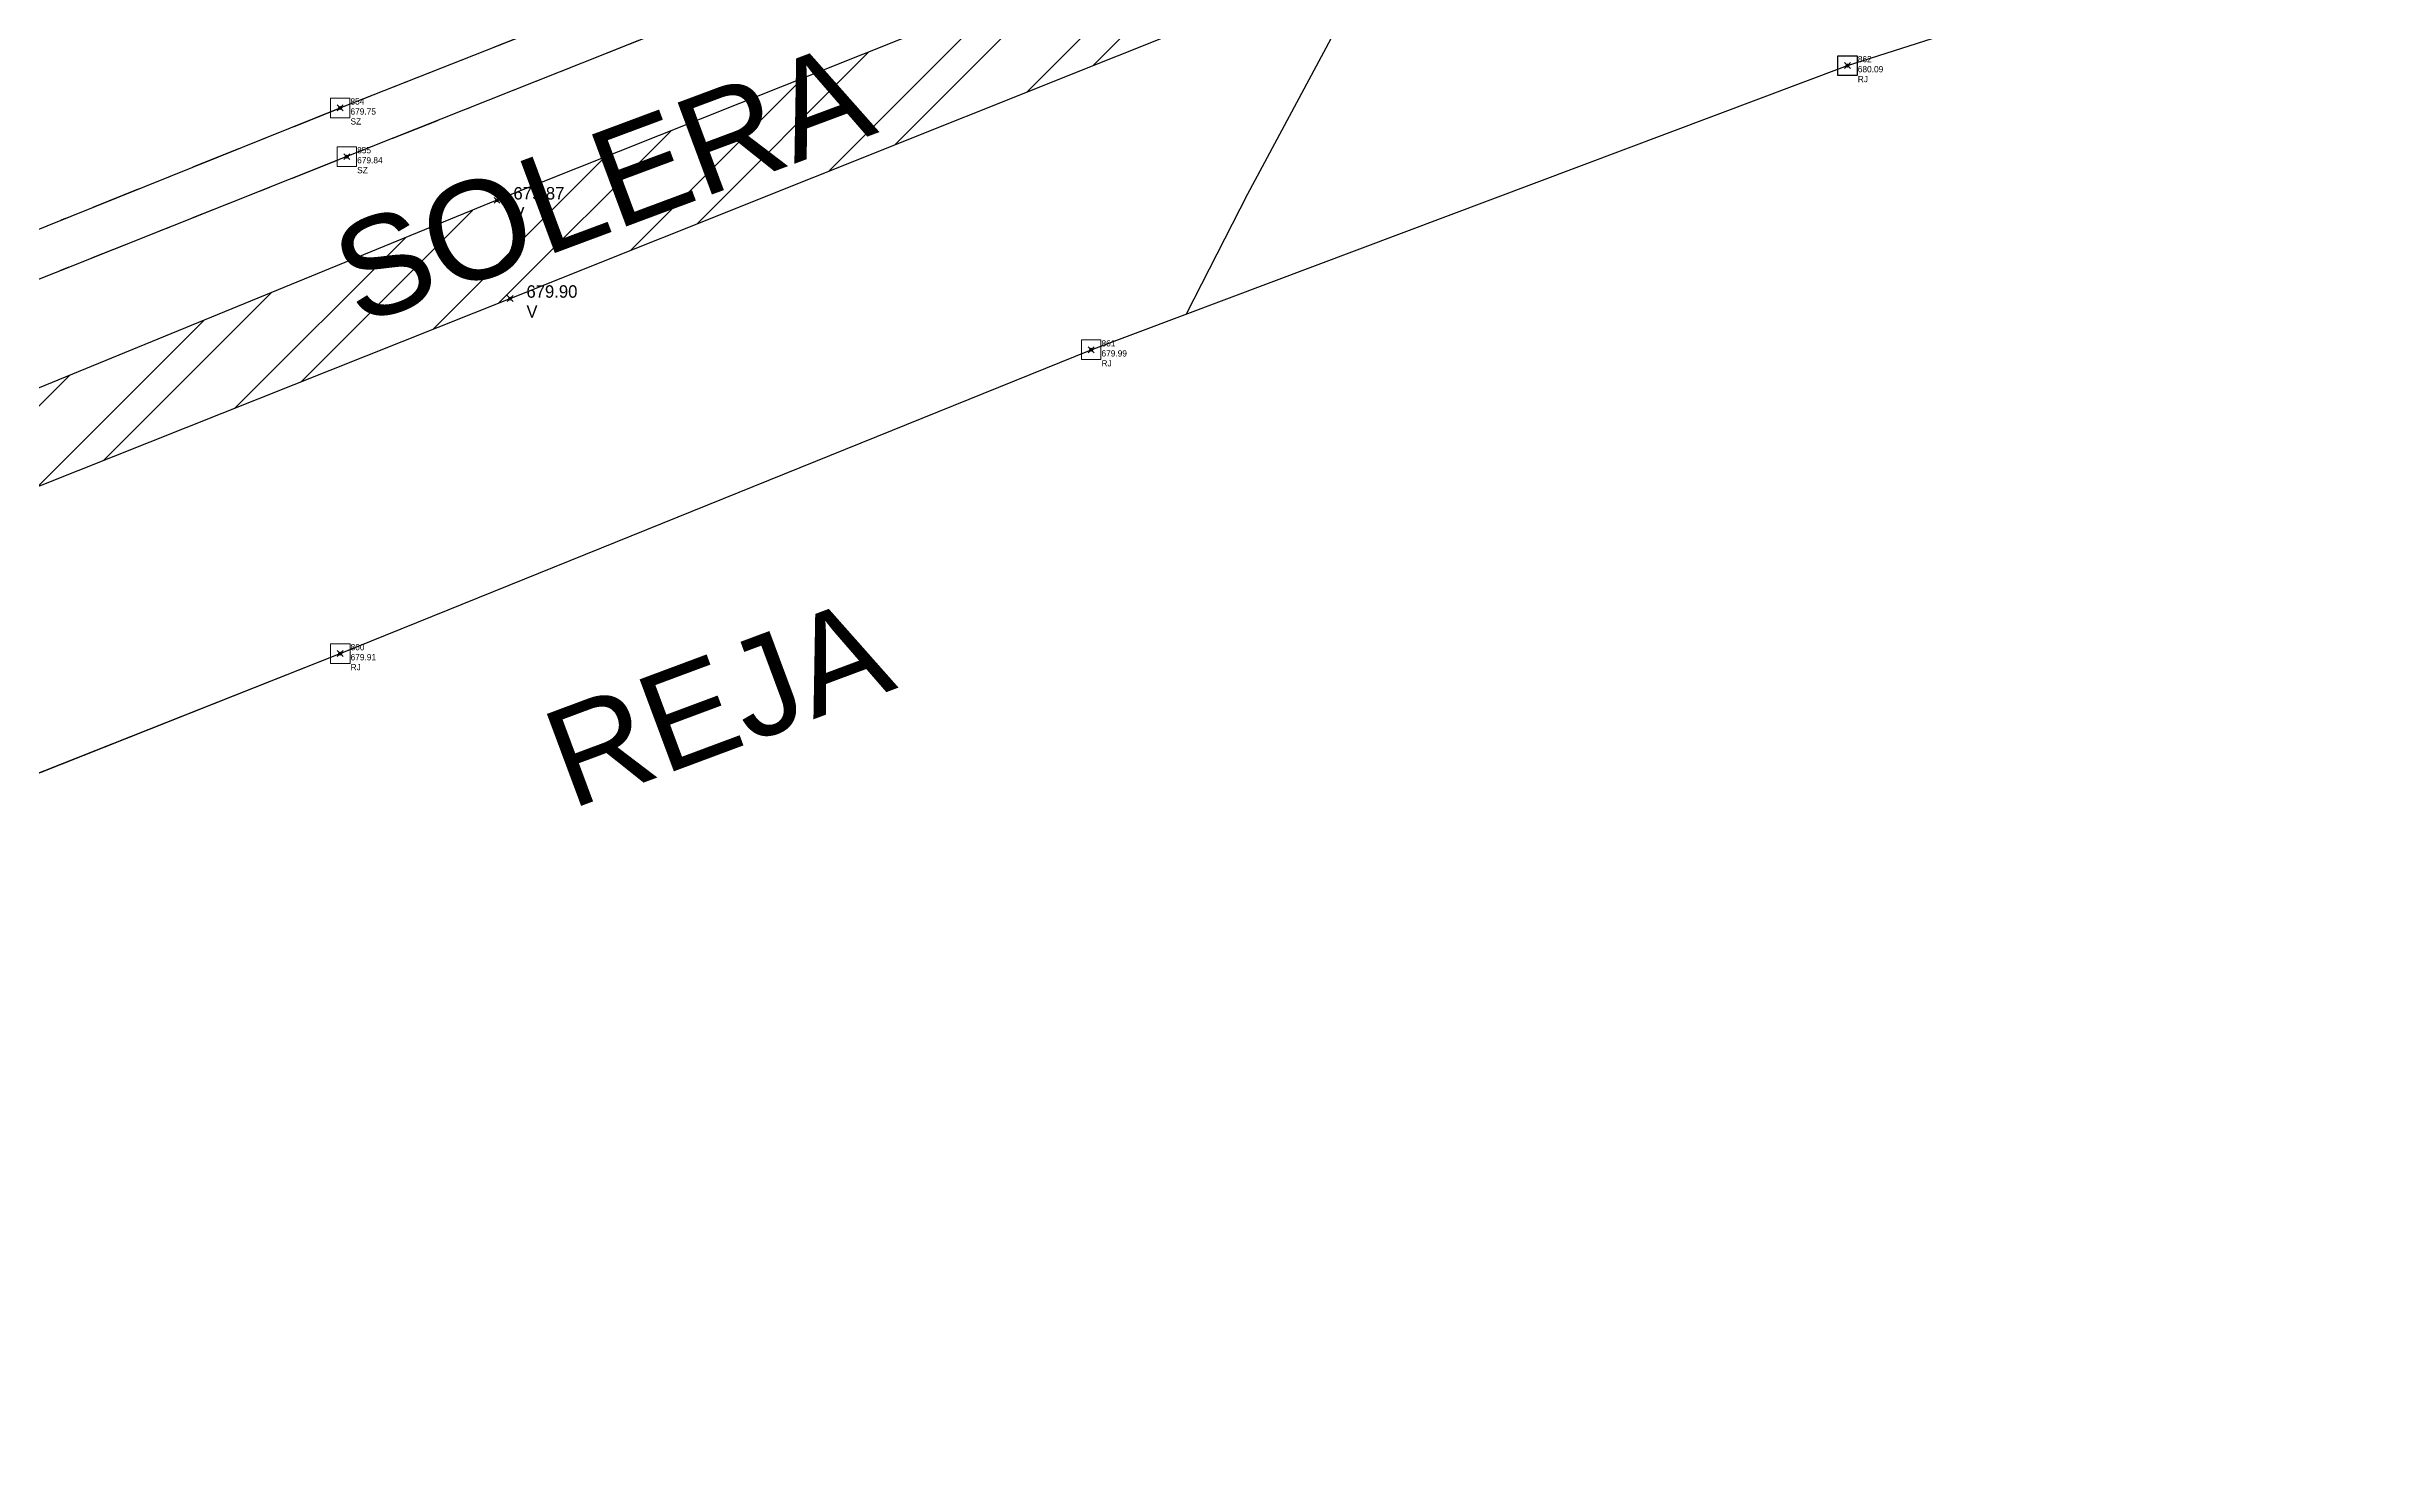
# Model space of a CAD drawing. Extents: x 350769 to 354978, y 6304672 to 6307963.
# Drawn here: x 352644.53 to 352668.29, y 6305570.64 to 6305585.09 of the extents above; entities that cross this region are included whole.
import ezdxf

# ---------------------------------------------------------------- set-up
doc = ezdxf.new("R2010")
doc.units = 0
doc.header["$PDMODE"] = 35
doc.header["$PDSIZE"] = 0.03
doc.linetypes.add('CONTINUOS', pattern=[0])
doc.linetypes.add('JPG_DASHDOT', pattern=[1, 0.5, -0.25, 0, -0.25])
doc.layers.get('0').update_dxf_attribs({"linetype": 'CONTINUOUS'})
doc.layers.add('0_ASD_TOPOGRAFIA_ELEMENTOS', color=9, linetype='CONTINUOS', lineweight=5, true_color=0xbdbdbd)
for name, color, linetype in [('1-PAVIMENTO', 161, 'CONTINUOUS'), ('1-REJA', 252, 'FENCELINE1'), ('1-SOLERA', 212, 'CONTINUOUS'), ('1-TEXTOS', 7, 'CONTINUOUS'), ('1-VEREDA', 251, 'CONTINUOUS'), ('2-ACHURADO VEREDA', 252, 'CONTINUOUS'), ('C-TINN', 5, 'CONTINUOUS'), ('C-TOPO - BORDE - 3', 7, 'CONTINUOUS'), ('C-TOPO-MAJR', 9, 'CONTINUOUS'), ('TOP-URB-SOLERAS', 2, 'JPG_DASHDOT'), ('V-NODE - 2013', 4, 'CONTINUOUS'), ('V-NODE DIC 2005', 4, 'CONTINUOUS'), ('V-NODE-TEXT 2013', 2, 'CONTINUOUS'), ('V-NODE-TEXT DIC 2005', 2, 'CONTINUOUS')]:
    doc.layers.add(name, color=color, linetype=linetype)
doc.styles.add('A', font='arial.ttf', dxfattribs={"height": 2})
doc.linetypes.add('FENCELINE1', pattern='A,6.35,-2.54,[133,ltypeshp.shx,S=2.54,R=0,X=-2.54,Y=0],-2.54,25.4', length=36.83)

# ---------------------------------------------------------------- blocks, each defined once
blk = doc.blocks.new('*U215', base_point=(352647.518, 6305584.464))
at = {"layer": 'V-NODE - 2013', "lineweight": -2}
blk.add_point((352647.518, 6305584.464), dxfattribs=at)
at = {"layer": 'V-NODE-TEXT 2013', "linetype": 'ByBlock', "char_height": 0.0635}
for s, insert, attachment_point in [('854', (352647.623, 6305584.497), 7), ('679.75', (352647.623, 6305584.459), 1), ('SZ', (352647.623, 6305584.358), 1)]:
    blk.add_mtext(s, dxfattribs=dict(at, insert=insert, attachment_point=attachment_point))
blk = doc.blocks.new('*U216', base_point=(352647.586, 6305583.967))
at = {"layer": 'V-NODE - 2013', "lineweight": -2}
blk.add_point((352647.586, 6305583.967), dxfattribs=at)
at = {"layer": 'V-NODE-TEXT 2013', "linetype": 'ByBlock', "char_height": 0.0635}
for s, insert, attachment_point in [('855', (352647.691, 6305584), 7), ('SZ', (352647.691, 6305583.861), 1), ('679.84', (352647.691, 6305583.962), 1)]:
    blk.add_mtext(s, dxfattribs=dict(at, insert=insert, attachment_point=attachment_point))
blk = doc.blocks.new('*U292', base_point=(352647.519, 6305578.903))
at = {"layer": 'V-NODE - 2013', "lineweight": -2}
blk.add_point((352647.519, 6305578.903), dxfattribs=at)
at = {"layer": 'V-NODE-TEXT 2013', "linetype": 'ByBlock', "char_height": 0.0635}
for s, insert, attachment_point in [('860', (352647.624, 6305578.936), 7), ('679.91', (352647.624, 6305578.898), 1), ('RJ', (352647.624, 6305578.797), 1)]:
    blk.add_mtext(s, dxfattribs=dict(at, insert=insert, attachment_point=attachment_point))
blk = doc.blocks.new('*U293', base_point=(352655.174, 6305581.999))
at = {"layer": 'V-NODE - 2013', "lineweight": -2}
blk.add_point((352655.174, 6305581.999), dxfattribs=at)
at = {"layer": 'V-NODE-TEXT 2013', "linetype": 'ByBlock', "char_height": 0.0635}
for s, insert, attachment_point in [('861', (352655.279, 6305582.032), 7), ('679.99', (352655.279, 6305581.994), 1), ('RJ', (352655.279, 6305581.893), 1)]:
    blk.add_mtext(s, dxfattribs=dict(at, insert=insert, attachment_point=attachment_point))
blk = doc.blocks.new('*U294', base_point=(352662.884, 6305584.895))
at = {"layer": 'V-NODE - 2013', "lineweight": -2}
blk.add_point((352662.884, 6305584.895), dxfattribs=at)
at = {"layer": 'V-NODE-TEXT 2013', "linetype": 'ByBlock', "char_height": 0.0635}
for s, insert, attachment_point in [('862', (352662.989, 6305584.928), 7), ('680.09', (352662.989, 6305584.89), 1), ('RJ', (352662.989, 6305584.789), 1)]:
    blk.add_mtext(s, dxfattribs=dict(at, insert=insert, attachment_point=attachment_point))
blk = doc.blocks.new('*U1327')
at = {"color": 0, "linetype": 'ByBlock', "lineweight": -2, "transparency": 16777216}
blk.add_point((0, 0), dxfattribs=at)
blk = doc.blocks.new('*U1896', base_point=(352649.308, 6305582.456))
at = {"layer": 'V-NODE-TEXT DIC 2005', "linetype": 'ByBlock', "char_height": 0.127}
for s, insert, attachment_point in [('679.90', (352649.475, 6305582.527), 4), ('V', (352649.475, 6305582.388), 1)]:
    blk.add_mtext(s, dxfattribs=dict(at, insert=insert, attachment_point=attachment_point))
blk = doc.blocks.new('*U1897', base_point=(352649.308, 6305582.456))
at = {"layer": 'V-NODE-TEXT DIC 2005', "color": 2, "lineweight": -2}
blk.add_blockref('*U1896', (352649.308, 6305582.456), dxfattribs=at)
blk = doc.blocks.new('*U1880', base_point=(352649.174, 6305583.457))
at = {"layer": 'V-NODE-TEXT DIC 2005', "linetype": 'ByBlock', "char_height": 0.127}
for s, insert, attachment_point in [('679.87', (352649.341, 6305583.528), 4), ('V', (352649.341, 6305583.389), 1)]:
    blk.add_mtext(s, dxfattribs=dict(at, insert=insert, attachment_point=attachment_point))
blk = doc.blocks.new('*U1881', base_point=(352649.174, 6305583.457))
at = {"layer": 'V-NODE-TEXT DIC 2005', "color": 2, "lineweight": -2}
blk.add_blockref('*U1880', (352649.174, 6305583.457), dxfattribs=at)
blk = doc.blocks.new('*U4454', base_point=(352647.518, 6305584.464))
at = {"layer": 'V-NODE - 2013', "lineweight": -2}
blk.add_point((352647.518, 6305584.464), dxfattribs=at)
at = {"layer": 'V-NODE-TEXT 2013', "linetype": 'ByBlock', "char_height": 0.0635}
for s, insert, attachment_point in [('854', (352647.623, 6305584.497), 7), ('679.75', (352647.623, 6305584.459), 1), ('SZ', (352647.623, 6305584.358), 1)]:
    blk.add_mtext(s, dxfattribs=dict(at, insert=insert, attachment_point=attachment_point))
blk = doc.blocks.new('*U4455', base_point=(352647.586, 6305583.967))
at = {"layer": 'V-NODE - 2013', "lineweight": -2}
blk.add_point((352647.586, 6305583.967), dxfattribs=at)
at = {"layer": 'V-NODE-TEXT 2013', "linetype": 'ByBlock', "char_height": 0.0635}
for s, insert, attachment_point in [('855', (352647.691, 6305584), 7), ('SZ', (352647.691, 6305583.861), 1), ('679.84', (352647.691, 6305583.962), 1)]:
    blk.add_mtext(s, dxfattribs=dict(at, insert=insert, attachment_point=attachment_point))
blk = doc.blocks.new('*U4538', base_point=(352647.519, 6305578.903))
at = {"layer": 'V-NODE - 2013', "lineweight": -2}
blk.add_point((352647.519, 6305578.903), dxfattribs=at)
at = {"layer": 'V-NODE-TEXT 2013', "linetype": 'ByBlock', "char_height": 0.0635}
for s, insert, attachment_point in [('860', (352647.624, 6305578.936), 7), ('679.91', (352647.624, 6305578.898), 1), ('RJ', (352647.624, 6305578.797), 1)]:
    blk.add_mtext(s, dxfattribs=dict(at, insert=insert, attachment_point=attachment_point))
blk = doc.blocks.new('*U4539', base_point=(352655.174, 6305581.999))
at = {"layer": 'V-NODE - 2013', "lineweight": -2}
blk.add_point((352655.174, 6305581.999), dxfattribs=at)
at = {"layer": 'V-NODE-TEXT 2013', "linetype": 'ByBlock', "char_height": 0.0635}
for s, insert, attachment_point in [('861', (352655.279, 6305582.032), 7), ('679.99', (352655.279, 6305581.994), 1), ('RJ', (352655.279, 6305581.893), 1)]:
    blk.add_mtext(s, dxfattribs=dict(at, insert=insert, attachment_point=attachment_point))
blk = doc.blocks.new('*U4540', base_point=(352662.884, 6305584.895))
at = {"layer": 'V-NODE - 2013', "lineweight": -2}
blk.add_point((352662.884, 6305584.895), dxfattribs=at)
at = {"layer": 'V-NODE-TEXT 2013', "linetype": 'ByBlock', "char_height": 0.0635}
for s, insert, attachment_point in [('862', (352662.989, 6305584.928), 7), ('680.09', (352662.989, 6305584.89), 1), ('RJ', (352662.989, 6305584.789), 1)]:
    blk.add_mtext(s, dxfattribs=dict(at, insert=insert, attachment_point=attachment_point))
blk = doc.blocks.new('TOPOGRAFIA')
at = {"layer": '1-PAVIMENTO', "color": 9, "true_color": 0xbdbdbd, "flags": 128}
blk.add_lwpolyline([(390635.813, 6302579.761), (390647.518, 6302584.464), (390663.399, 6302590.731, -0.06016), (390676.007, 6302594.225), (390694.28, 6302596.797), (390717.243, 6302599.992), (390735.728, 6302602.558), (390756.301, 6302605.422, -0.083561), (390768.736, 6302603.378, -0.216582), (390773.077, 6302600.019), (390773.206, 6302599.275), (390773.222, 6302599.256), (390775.006, 6302586.612), (390777.159, 6302571.136), (390779.322, 6302556.152), (390781.17, 6302542.877), (390781.598, 6302539.221)], format="xyb", dxfattribs=at)
at = {"layer": '1-REJA', "color": 9, "true_color": 0xbdbdbd, "flags": 128}
blk.add_lwpolyline([(390617.874, 6302564.101), (390623.121, 6302567.639), (390630.809, 6302571.84), (390636.519, 6302574.549), (390647.519, 6302578.903), (390655.174, 6302581.999), (390662.884, 6302584.895), (390664.622, 6302585.451), (390670.811, 6302587.388), (390678.239, 6302589.316), (390682.657, 6302590.056), (390686.927, 6302590.717), (390697.544, 6302592.228), (390711.414, 6302594.106), (390725.734, 6302596.126), (390738.984, 6302597.943), (390752.1, 6302599.747), (390756.091, 6302599.956), (390758.713, 6302599.53), (390766.266, 6302597.729), (390767.867, 6302596.473), (390768.733, 6302594.649), (390769.993, 6302585.57), (390771.631, 6302574.23), (390772.485, 6302568.265), (390774.129, 6302556.217), (390775.876, 6302543.685), (390775.866, 6302541.561), (390775.254, 6302539.614), (390773.933, 6302538.027), (390772.121, 6302537.026), (390761.679, 6302533.001), (390749.581, 6302528.273, -0.439912), (390747.382, 6302529.771), (390747.416, 6302530.903)], format="xyb", dxfattribs=at)
at = {"layer": '1-SOLERA', "color": 9, "true_color": 0xbdbdbd, "flags": 128}
blk.add_lwpolyline([(390781.431, 6302539.547), (390781.011, 6302542.829), (390779.158, 6302556.166), (390777.019, 6302571.077), (390774.867, 6302586.537), (390773.054, 6302599.225), (390772.814, 6302599.853), (390772.676, 6302599.767, 0.218521), (390768.712, 6302602.964, 0.079407), (390756.356, 6302605.005), (390735.709, 6302602.051), (390716.646, 6302599.451), (390694.262, 6302596.344), (390676.055, 6302593.81, 0.060763), (390663.524, 6302590.306), (390647.586, 6302583.967), (390636.008, 6302579.363)], format="xyb", dxfattribs=at)
at = {"layer": '1-VEREDA', "color": 9, "true_color": 0xbdbdbd, "flags": 128}
blk.add_lwpolyline([(390676.257, 6302592.819, 0.0646), (390658.21, 6302587.147), (390649.116, 6302583.522), (390638.688, 6302579.25), (390638.972, 6302578.433), (390649.251, 6302582.52), (390658.538, 6302586.235, -0.061952), (390676.156, 6302591.833, -0.0218)], format="xyb", dxfattribs=at)
at = {"layer": 'C-TINN', "color": 9, "linetype": 'Continuous', "lineweight": -3, "true_color": 0xbdbdbd, "elevation": 680.09}
blk.add_lwpolyline([(390662.784, 6302584.795), (390662.784, 6302584.995), (390662.984, 6302584.995), (390662.984, 6302584.795), (390662.784, 6302584.795)], dxfattribs=at)
at = {"layer": 'C-TINN', "color": 9, "linetype": 'Continuous', "lineweight": 0, "true_color": 0xbdbdbd}
for points, elevation in [([(390647.418, 6302584.364), (390647.418, 6302584.564), (390647.618, 6302584.564), (390647.618, 6302584.364), (390647.418, 6302584.364)], 679.746), ([(390647.486, 6302583.867), (390647.486, 6302584.067), (390647.686, 6302584.067), (390647.686, 6302583.867), (390647.486, 6302583.867)], 679.836), ([(390655.074, 6302581.899), (390655.074, 6302582.099), (390655.274, 6302582.099), (390655.274, 6302581.899), (390655.074, 6302581.899)], 679.987), ([(390647.419, 6302578.803), (390647.419, 6302579.003), (390647.619, 6302579.003), (390647.619, 6302578.803), (390647.419, 6302578.803)], 679.906)]:
    blk.add_lwpolyline(points, dxfattribs=dict(at, elevation=elevation))
at = {"layer": 'C-TINN', "color": 9, "linetype": 'Continuous', "lineweight": -3, "true_color": 0xbdbdbd}
blk.add_point((390662.884, 6302584.895, 680.09), dxfattribs=at)
at = {"layer": 'C-TINN', "color": 9, "linetype": 'Continuous', "lineweight": 0, "true_color": 0xbdbdbd}
for p in [(390647.518, 6302584.464, 679.746), (390647.586, 6302583.967, 679.836), (390655.174, 6302581.999, 679.987), (390647.519, 6302578.903, 679.906)]:
    blk.add_point(p, dxfattribs=at)
at = {"layer": 'C-TOPO - BORDE - 3', "color": 9, "true_color": 0xbdbdbd, "elevation": 679.37, "flags": 128}
blk.add_lwpolyline([(390617.874, 6302564.101), (390620.192, 6302574.395), (390633.434, 6302577.813), (390635.41, 6302579.177), (390636.008, 6302579.363), (390636.56, 6302574.653), (390636.519, 6302574.549), (390647.519, 6302578.903), (390655.174, 6302581.999), (390662.884, 6302584.895), (390664.622, 6302585.451), (390670.811, 6302587.388)], dxfattribs=at)
at = {"layer": 'C-TOPO-MAJR', "color": 9, "linetype": 'Continuous', "lineweight": -3, "true_color": 0xbdbdbd, "elevation": 680}
blk.add_lwpolyline([(390656.147, 6302582.365), (390656.77, 6302583.587), (390659.521, 6302588.714), (390660.675, 6302589.266), (390663.424, 6302590.645), (390664.884, 6302591.238), (390667.025, 6302595.105), (390665.543, 6302599.914), (390666.832, 6302603.097), (390666.498, 6302603.785), (390666.146, 6302604.981), (390666.785, 6302605.359), (390666.909, 6302609.983), (390669.078, 6302618.943), (390669.702, 6302623.484), (390669.26, 6302625.763), (390669.086, 6302626.904), (390668.699, 6302630.153), (390668.38, 6302632.19)], dxfattribs=at)
at = {"color": 9, "true_color": 0xbdbdbd}
blk.add_blockref('*U4540', (390662.884, 6302584.895), dxfattribs=at)
at = {"color": 9, "lineweight": 0, "true_color": 0xbdbdbd}
for name, p in [('*U4454', (390647.518, 6302584.464)), ('*U4455', (390647.586, 6302583.967)), ('*U4539', (390655.174, 6302581.999)), ('*U4538', (390647.519, 6302578.903))]:
    blk.add_blockref(name, p, dxfattribs=at)
at = {"layer": 'V-NODE DIC 2005', "color": 9, "lineweight": 0, "true_color": 0xbdbdbd, "rotation": 359.9963883938062}
for p in [(390649.117, 6302583.522), (390649.25, 6302582.521)]:
    blk.add_blockref('*U1327', p, dxfattribs=at)
at = {"layer": 'V-NODE-TEXT DIC 2005', "color": 9, "lineweight": 0, "true_color": 0xbdbdbd, "rotation": 359.9963883938062}
for name, p in [('*U1881', (390649.117, 6302583.522)), ('*U1897', (390649.25, 6302582.521))]:
    blk.add_blockref(name, p, dxfattribs=at)
at = {"layer": '1-TEXTOS', "color": 9, "lineweight": 0, "true_color": 0xbdbdbd, "style": 'A'}
for s, p in [('SOLERA', (390647.708, 6302582.24)), ('REJA', (390649.867, 6302577.311))]:
    blk.add_text(s, height=1, rotation=20.4306, dxfattribs=at).set_placement(p)

msp = doc.modelspace()

# ---------------------------------------------------------------- hatches: boundary and pattern name
at = {"layer": '2-ACHURADO VEREDA'}
h = msp.add_hatch(dxfattribs=at)
h.set_pattern_fill('ANSI32', color=256, scale=0.09)
h.paths.add_polyline_path([(352720.617, 6305598.054), (352732.368, 6305599.703), (352742.734, 6305601.134), (352755.34, 6305602.893), (352757.27, 6305603.202), (352761.983, 6305602.436), (352770.567, 6305600.41), (352771.013, 6305599.078), (352772.382, 6305589.499), (352773.367, 6305582.69), (352774.502, 6305574.654), (352776.311, 6305561.585), (352778.207, 6305548.171), (352779.696, 6305548.344), (352777.83, 6305561.778), (352775.967, 6305574.833), (352774.777, 6305582.795), (352773.865, 6305589.674), (352772.388, 6305600.297, 0.05743), (352771.451, 6305601.418), (352762.18, 6305603.377), (352757.291, 6305604.147), (352755.264, 6305603.879), (352742.632, 6305602.124), (352732.139, 6305600.646), (352720.501, 6305599.028), (352712.936, 6305597.962), (352700.518, 6305596.221), (352698.257, 6305595.938), (352688.145, 6305594.514, 0.016921), (352676.257, 6305592.819, 0.0646), (352658.21, 6305587.147), (352649.116, 6305583.522), (352638.688, 6305579.25), (352638.972, 6305578.433), (352649.251, 6305582.52), (352658.538, 6305586.235, -0.061952), (352676.156, 6305591.833, -0.0218), (352688.13, 6305593.524), (352698.383, 6305594.963), (352700.716, 6305595.265), (352713.022, 6305596.978)])

# ---------------------------------------------------------------- linework, layer by layer
at = {"layer": '1-REJA', "ltscale": 0.2, "flags": 128}
msp.add_lwpolyline([(352617.874, 6305564.101), (352623.121, 6305567.639), (352630.809, 6305571.84), (352636.519, 6305574.549), (352647.519, 6305578.903), (352655.174, 6305581.999), (352662.884, 6305584.895), (352664.622, 6305585.451), (352670.811, 6305587.388), (352678.239, 6305589.316), (352682.657, 6305590.056), (352686.927, 6305590.717), (352697.544, 6305592.228), (352711.414, 6305594.106), (352725.734, 6305596.126), (352738.984, 6305597.943), (352752.1, 6305599.747), (352756.091, 6305599.956), (352758.713, 6305599.53), (352766.266, 6305597.729), (352767.867, 6305596.473), (352768.733, 6305594.649), (352769.993, 6305585.57), (352771.631, 6305574.23), (352772.485, 6305568.265), (352774.129, 6305556.217), (352775.876, 6305543.685), (352775.866, 6305541.561), (352775.254, 6305539.614), (352773.933, 6305538.027), (352772.121, 6305537.026), (352761.679, 6305533.001), (352749.581, 6305528.273, -0.439912), (352747.382, 6305529.771), (352747.416, 6305530.903)], format="xyb", dxfattribs=at)
at = {"layer": '1-VEREDA', "flags": 128}
msp.add_lwpolyline([(352676.257, 6305592.819, 0.0646), (352658.21, 6305587.147), (352649.116, 6305583.522), (352638.688, 6305579.25), (352638.972, 6305578.433), (352649.251, 6305582.52), (352658.538, 6305586.235, -0.061952), (352676.156, 6305591.833, -0.0218)], format="xyb", dxfattribs=at)
at = {"layer": 'C-TOPO - BORDE - 3', "elevation": 679.37, "flags": 128}
msp.add_lwpolyline([(352617.874, 6305564.101), (352620.192, 6305574.395), (352633.434, 6305577.813), (352635.41, 6305579.177), (352636.008, 6305579.363), (352636.56, 6305574.653), (352636.519, 6305574.549), (352647.519, 6305578.903), (352655.174, 6305581.999), (352662.884, 6305584.895), (352664.622, 6305585.451), (352670.811, 6305587.388)], dxfattribs=at)
at = {"layer": 'TOP-URB-SOLERAS', "flags": 128}
for points in [[(352635.813, 6305579.761), (352647.518, 6305584.464), (352663.399, 6305590.731, -0.06016), (352676.007, 6305594.225), (352694.28, 6305596.797), (352717.243, 6305599.992), (352735.728, 6305602.558), (352756.301, 6305605.422, -0.083561), (352768.736, 6305603.378, -0.216582), (352773.077, 6305600.019), (352773.206, 6305599.275), (352773.222, 6305599.256), (352775.006, 6305586.612), (352777.159, 6305571.136), (352779.322, 6305556.152), (352781.17, 6305542.877), (352781.598, 6305539.221)], [(352781.431, 6305539.547), (352781.011, 6305542.829), (352779.158, 6305556.166), (352777.019, 6305571.077), (352774.867, 6305586.537), (352773.054, 6305599.225), (352772.814, 6305599.853), (352772.676, 6305599.767, 0.218521), (352768.712, 6305602.964, 0.079407), (352756.356, 6305605.005), (352735.709, 6305602.051), (352716.646, 6305599.451), (352694.262, 6305596.344), (352676.055, 6305593.81, 0.060763), (352663.524, 6305590.306), (352647.586, 6305583.967), (352636.008, 6305579.363)]]:
    msp.add_lwpolyline(points, format="xyb", dxfattribs=at)

# ---------------------------------------------------------------- block references
for name, p in [('*U294', (352662.884, 6305584.895)), ('*U215', (352647.518, 6305584.464)), ('*U216', (352647.586, 6305583.967)), ('*U293', (352655.174, 6305581.999)), ('*U292', (352647.519, 6305578.903))]:
    msp.add_blockref(name, p)

# ---------------------------------------------------------------- texts
at = {"layer": '1-TEXTOS', "style": 'A'}
for s, p in [('SOLERA', (352647.708, 6305582.24)), ('REJA', (352649.867, 6305577.311))]:
    msp.add_text(s, height=1, rotation=20.4306, dxfattribs=at).set_placement(p)

# ---------------------------------------------------------------- next in the draw order: block references
at = {"layer": '0_ASD_TOPOGRAFIA_ELEMENTOS', "color": 30, "true_color": 0xf26507}
msp.add_blockref('TOPOGRAFIA', (-38000, 3000), dxfattribs=at)

doc.saveas('drawing.dxf')
